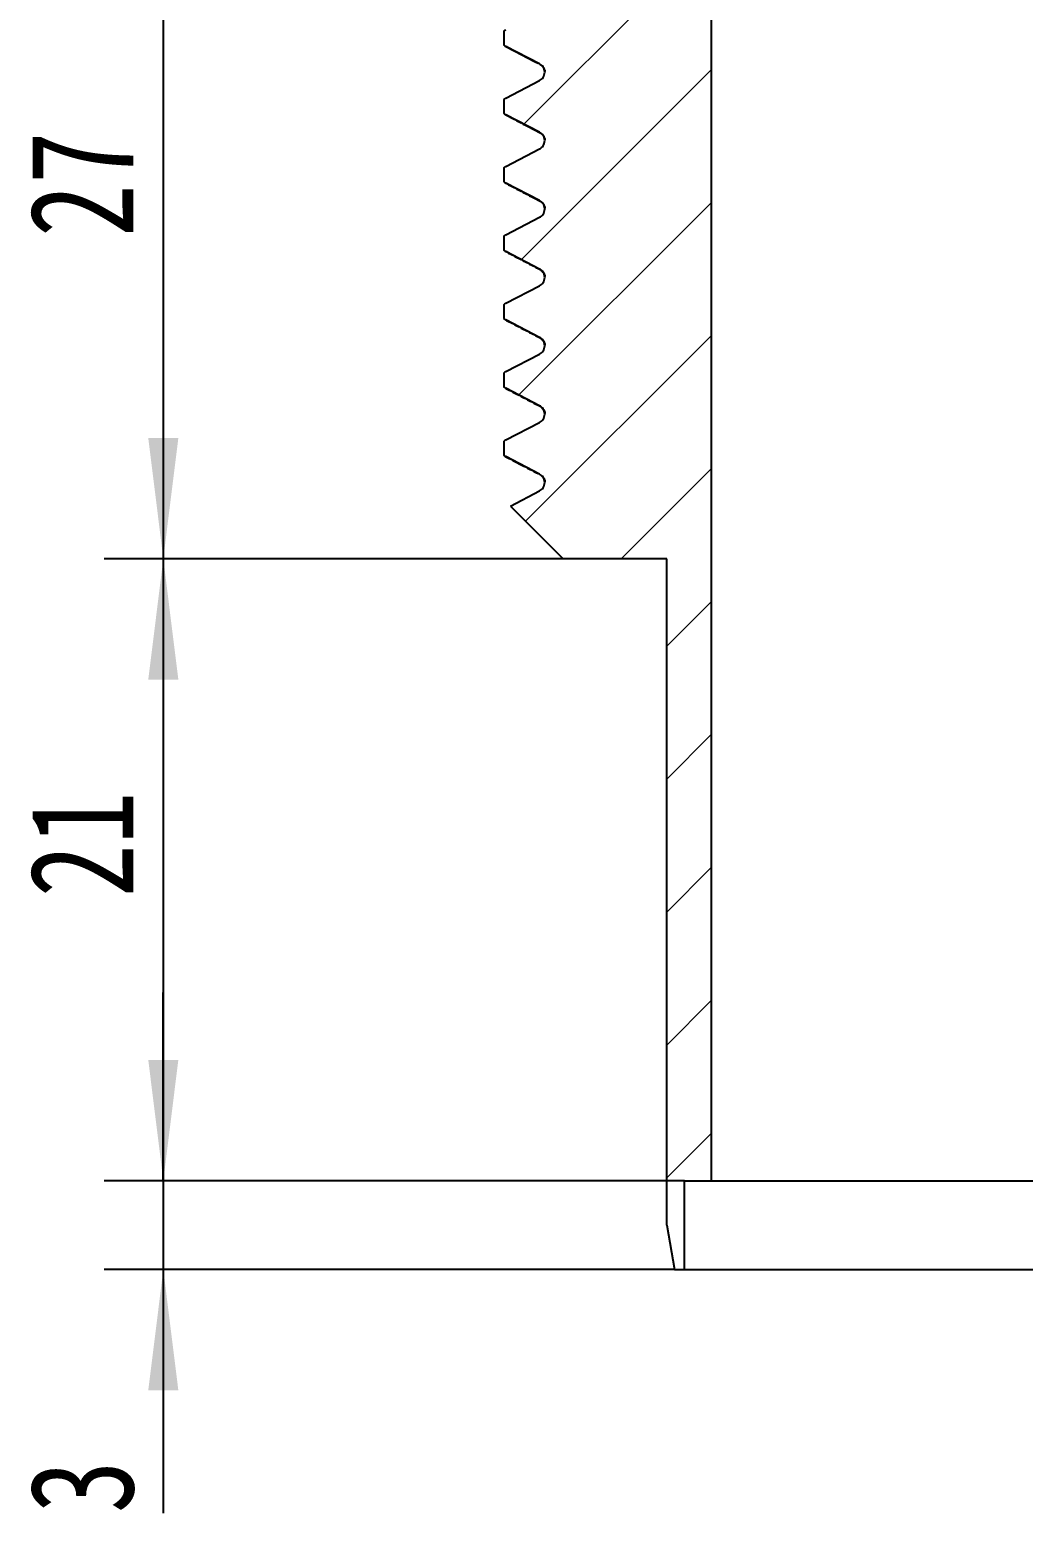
# Model space of a CAD drawing. Header units: millimetres. Extents: x 0 to 297, y 0 to 210.
# Drawn here: x 229.9 to 263.5, y 109.9 to 160 of the extents above; entities that cross this region are included whole.
import ezdxf

# ---------------------------------------------------------------- set-up
doc = ezdxf.new("R2010")
doc.units = ezdxf.units.MM
doc.layers.add('图框', color=7, linetype='Continuous')
doc.styles.add('SLDTEXTSTYLE1', font='HYSWLONGFANGSONG.TTF')
doc.dimstyles.new('SLDDIMSTYLE0', dxfattribs={"dimtxt": 3.5, "dimasz": 4.08, "dimexe": 0, "dimexo": 0.0625, "dimgap": 0.875, "dimtad": 2, "dimrnd": 1e-09, "dimzin": 12, "dimdsep": 46, "dimtxsty": 'SLDTEXTSTYLE1', "dimsah": 1, "dimcen": 0.09, "dimadec": 0, "dimazin": 3, "dimtfac": 1, "dimtofl": 0, "dimtmove": 0, "dimatfit": 3, "dimfxl": 0, "dimfrac": 2, "dimtolj": 1, "dimtzin": 12, "dimarcsym": 0})
doc.dimstyles.new('SLDDIMSTYLE2', dxfattribs={"dimtxt": 3.5, "dimasz": 4.08, "dimexe": 0, "dimexo": 0.0625, "dimgap": 0.875, "dimtad": 2, "dimrnd": 1e-09, "dimzin": 12, "dimdsep": 46, "dimtxsty": 'SLDTEXTSTYLE1', "dimsah": 1, "dimcen": 0.09, "dimadec": 0, "dimazin": 3, "dimtfac": 1, "dimtmove": 0, "dimatfit": 0, "dimfxl": 0, "dimfrac": 2, "dimtolj": 1, "dimtzin": 12, "dimarcsym": 0})

# ---------------------------------------------------------------- blocks, each defined once
blk = doc.blocks.new('_D_24')
at = {"layer": '图框'}
for p, q in [((244.628, 169.107), (232.413, 169.107)), ((234.413, 169.107), (234.413, 142.107)), ((247.913, 142.107), (232.413, 142.107))]:
    blk.add_line(p, q, dxfattribs=at)
for points in [[(234.413, 169.107), (233.905, 165.027), (234.921, 165.027)], [(234.413, 142.107), (234.921, 146.187), (233.905, 146.187)]]:
    blk.add_solid(points, dxfattribs=at)
at = {"layer": '图框', "insert": (229.901, 152.97), "char_height": 3.5, "attachment_point": 1, "rotation": 90, "style": 'SLDTEXTSTYLE1'}
blk.add_mtext('27', dxfattribs=at)
blk = doc.blocks.new('_D_25')
at = {"layer": '图框'}
for p, q in [((247.913, 142.107), (232.413, 142.107)), ((234.413, 142.107), (234.413, 121.107)), ((252.013, 121.107), (232.413, 121.107))]:
    blk.add_line(p, q, dxfattribs=at)
for points in [[(234.413, 142.107), (233.905, 138.027), (234.921, 138.027)], [(234.413, 121.107), (234.921, 125.187), (233.905, 125.187)]]:
    blk.add_solid(points, dxfattribs=at)
at = {"layer": '图框', "insert": (229.901, 130.678), "char_height": 3.5, "attachment_point": 1, "rotation": 90, "style": 'SLDTEXTSTYLE1'}
blk.add_mtext('21', dxfattribs=at)
blk = doc.blocks.new('_D_26')
at = {"layer": '图框'}
for p, q in [((234.413, 121.107), (234.413, 127.457)), ((252.013, 121.107), (232.413, 121.107)), ((234.413, 121.107), (234.413, 118.107)), ((251.677, 118.107), (232.413, 118.107)), ((234.413, 118.107), (234.413, 109.875))]:
    blk.add_line(p, q, dxfattribs=at)
for points in [[(234.413, 121.107), (234.921, 125.187), (233.905, 125.187)], [(234.413, 118.107), (233.905, 114.027), (234.921, 114.027)]]:
    blk.add_solid(points, dxfattribs=at)
at = {"layer": '图框', "insert": (229.901, 109.875), "char_height": 3.5, "attachment_point": 1, "rotation": 90, "style": 'SLDTEXTSTYLE1'}
blk.add_mtext('3', dxfattribs=at)

msp = doc.modelspace()

# ---------------------------------------------------------------- hatches: boundary and pattern name
at = {"layer": '图框', "linetype": 'Continuous', "lineweight": 18}
h = msp.add_hatch(dxfattribs=at)
h.set_pattern_fill('ANSI31', color=256, angle=3e-322, style=0)
edge = h.paths.add_edge_path(flags=0)
edge.add_spline(control_points=[(245.9127624, 164.079382), (245.9341361, 164.059311), (245.9578719, 164.0425669), (245.9833881, 164.029284)], knot_values=[0, 0, 0, 0, 0.255892698, 0.255892698, 0.255892698, 0.255892698], weights=[0.9216274607, 0.9334157052, 0.9513826377, 0.9755282581], degree=3, periodic=0)
edge.add_line((245.9833881, 164.029284), (247.1199086, 163.4376489))
edge.add_spline(control_points=[(247.1199086, 163.4376489), (247.3792403, 163.3026493), (247.3792403, 163.0102835), (247.1199086, 162.875284)], knot_values=[0, 0, 0, 0, 1, 1, 1, 1], weights=[0.9755282581, 0.6254752996, 0.6254752996, 0.9755282581], degree=3, periodic=0)
edge.add_line((247.1199086, 162.875284), (245.9833881, 162.2836489))
edge.add_spline(control_points=[(245.9833881, 162.2836489), (245.9578719, 162.2703659), (245.9341361, 162.2536218), (245.9127624, 162.2335508)], knot_values=[0, 0, 0, 0, 0.255892698, 0.255892698, 0.255892698, 0.255892698], weights=[0.9755282581, 0.9513826377, 0.9334157052, 0.9216274607], degree=3, periodic=0)
edge.add_line((245.9127624, 162.2335508), (245.9127624, 161.770382))
edge.add_spline(control_points=[(245.9127624, 161.770382), (245.9341361, 161.750311), (245.9578719, 161.7335669), (245.9833881, 161.720284)], knot_values=[0, 0, 0, 0, 0.255892698, 0.255892698, 0.255892698, 0.255892698], weights=[0.9216274607, 0.9334157052, 0.9513826377, 0.9755282581], degree=3, periodic=0)
edge.add_line((245.9833881, 161.720284), (247.1199086, 161.1286489))
edge.add_spline(control_points=[(247.1199086, 161.1286489), (247.3792403, 160.9936493), (247.3792403, 160.7012835), (247.1199086, 160.566284)], knot_values=[0, 0, 0, 0, 1, 1, 1, 1], weights=[0.9755282581, 0.6254752996, 0.6254752996, 0.9755282581], degree=3, periodic=0)
edge.add_line((247.1199086, 160.566284), (245.9833881, 159.9746489))
edge.add_spline(control_points=[(245.9833881, 159.9746489), (245.9578719, 159.9613659), (245.9341361, 159.9446218), (245.9127624, 159.9245508)], knot_values=[0, 0, 0, 0, 0.255892698, 0.255892698, 0.255892698, 0.255892698], weights=[0.9755282581, 0.9513826377, 0.9334157052, 0.9216274607], degree=3, periodic=0)
edge.add_line((245.9127624, 159.9245508), (245.9127624, 159.461382))
edge.add_spline(control_points=[(245.9127624, 159.461382), (245.9341361, 159.441311), (245.9578719, 159.4245669), (245.9833881, 159.411284)], knot_values=[0, 0, 0, 0, 0.255892698, 0.255892698, 0.255892698, 0.255892698], weights=[0.9216274607, 0.9334157052, 0.9513826377, 0.9755282581], degree=3, periodic=0)
edge.add_line((245.9833881, 159.411284), (247.1199086, 158.8196489))
edge.add_spline(control_points=[(247.1199086, 158.8196489), (247.3792403, 158.6846493), (247.3792403, 158.3922835), (247.1199086, 158.257284)], knot_values=[0, 0, 0, 0, 1, 1, 1, 1], weights=[0.9755282581, 0.6254752996, 0.6254752996, 0.9755282581], degree=3, periodic=0)
edge.add_line((247.1199086, 158.257284), (245.9833881, 157.6656489))
edge.add_spline(control_points=[(245.9833881, 157.6656489), (245.9578719, 157.6523659), (245.9341361, 157.6356218), (245.9127624, 157.6155508)], knot_values=[0, 0, 0, 0, 0.255892698, 0.255892698, 0.255892698, 0.255892698], weights=[0.9755282581, 0.9513826377, 0.9334157052, 0.9216274607], degree=3, periodic=0)
edge.add_line((245.9127624, 157.6155508), (245.9127624, 157.152382))
edge.add_spline(control_points=[(245.9127624, 157.152382), (245.9341361, 157.132311), (245.9578719, 157.1155669), (245.9833881, 157.102284)], knot_values=[0, 0, 0, 0, 0.255892698, 0.255892698, 0.255892698, 0.255892698], weights=[0.9216274607, 0.9334157052, 0.9513826377, 0.9755282581], degree=3, periodic=0)
edge.add_line((245.9833881, 157.102284), (247.1199086, 156.5106489))
edge.add_spline(control_points=[(247.1199086, 156.5106489), (247.3792403, 156.3756493), (247.3792403, 156.0832835), (247.1199086, 155.948284)], knot_values=[0, 0, 0, 0, 1, 1, 1, 1], weights=[0.9755282581, 0.6254752996, 0.6254752996, 0.9755282581], degree=3, periodic=0)
edge.add_line((247.1199086, 155.948284), (245.9833881, 155.3566489))
edge.add_spline(control_points=[(245.9833881, 155.3566489), (245.9578719, 155.3433659), (245.9341361, 155.3266218), (245.9127624, 155.3065508)], knot_values=[0, 0, 0, 0, 0.255892698, 0.255892698, 0.255892698, 0.255892698], weights=[0.9755282581, 0.9513826377, 0.9334157052, 0.9216274607], degree=3, periodic=0)
edge.add_line((245.9127624, 155.3065508), (245.9127624, 154.843382))
edge.add_spline(control_points=[(245.9127624, 154.843382), (245.9341361, 154.823311), (245.9578719, 154.8065669), (245.9833881, 154.793284)], knot_values=[0, 0, 0, 0, 0.255892698, 0.255892698, 0.255892698, 0.255892698], weights=[0.9216274607, 0.9334157052, 0.9513826377, 0.9755282581], degree=3, periodic=0)
edge.add_line((245.9833881, 154.793284), (247.1199086, 154.2016489))
edge.add_spline(control_points=[(247.1199086, 154.2016489), (247.3792403, 154.0666493), (247.3792403, 153.7742835), (247.1199086, 153.639284)], knot_values=[0, 0, 0, 0, 1, 1, 1, 1], weights=[0.9755282581, 0.6254752996, 0.6254752996, 0.9755282581], degree=3, periodic=0)
edge.add_line((247.1199086, 153.639284), (245.9833881, 153.0476489))
edge.add_spline(control_points=[(245.9833881, 153.0476489), (245.9578719, 153.0343659), (245.9341361, 153.0176218), (245.9127624, 152.9975508)], knot_values=[0, 0, 0, 0, 0.255892698, 0.255892698, 0.255892698, 0.255892698], weights=[0.9755282581, 0.9513826377, 0.9334157052, 0.9216274607], degree=3, periodic=0)
edge.add_line((245.9127624, 152.9975508), (245.9127624, 152.534382))
edge.add_spline(control_points=[(245.9127624, 152.534382), (245.9341361, 152.514311), (245.9578719, 152.4975669), (245.9833881, 152.484284)], knot_values=[0, 0, 0, 0, 0.255892698, 0.255892698, 0.255892698, 0.255892698], weights=[0.9216274607, 0.9334157052, 0.9513826377, 0.9755282581], degree=3, periodic=0)
edge.add_line((245.9833881, 152.484284), (247.1199086, 151.8926489))
edge.add_spline(control_points=[(247.1199086, 151.8926489), (247.3792403, 151.7576493), (247.3792403, 151.4652835), (247.1199086, 151.330284)], knot_values=[0, 0, 0, 0, 1, 1, 1, 1], weights=[0.9755282581, 0.6254752996, 0.6254752996, 0.9755282581], degree=3, periodic=0)
edge.add_line((247.1199086, 151.330284), (245.9833881, 150.7386489))
edge.add_spline(control_points=[(245.9833881, 150.7386489), (245.9578719, 150.7253659), (245.9341361, 150.7086218), (245.9127624, 150.6885508)], knot_values=[0, 0, 0, 0, 0.255892698, 0.255892698, 0.255892698, 0.255892698], weights=[0.9755282581, 0.9513826377, 0.9334157052, 0.9216274607], degree=3, periodic=0)
edge.add_line((245.9127624, 150.6885508), (245.9127624, 150.225382))
edge.add_spline(control_points=[(245.9127624, 150.225382), (245.9341361, 150.205311), (245.9578719, 150.1885669), (245.9833881, 150.175284)], knot_values=[0, 0, 0, 0, 0.255892698, 0.255892698, 0.255892698, 0.255892698], weights=[0.9216274607, 0.9334157052, 0.9513826377, 0.9755282581], degree=3, periodic=0)
edge.add_line((245.9833881, 150.175284), (247.1199086, 149.5836489))
edge.add_spline(control_points=[(247.1199086, 149.5836489), (247.3792403, 149.4486493), (247.3792403, 149.1562835), (247.1199086, 149.021284)], knot_values=[0, 0, 0, 0, 1, 1, 1, 1], weights=[0.9755282581, 0.6254752996, 0.6254752996, 0.9755282581], degree=3, periodic=0)
edge.add_line((247.1199086, 149.021284), (245.9833881, 148.4296489))
edge.add_spline(control_points=[(245.9833881, 148.4296489), (245.9578719, 148.4163659), (245.9341361, 148.3996218), (245.9127624, 148.3795508)], knot_values=[0, 0, 0, 0, 0.255892698, 0.255892698, 0.255892698, 0.255892698], weights=[0.9755282581, 0.9513826377, 0.9334157052, 0.9216274607], degree=3, periodic=0)
edge.add_line((245.9127624, 148.3795508), (245.9127624, 147.916382))
edge.add_spline(control_points=[(245.9127624, 147.916382), (245.9341361, 147.896311), (245.9578719, 147.8795669), (245.9833881, 147.866284)], knot_values=[0, 0, 0, 0, 0.255892698, 0.255892698, 0.255892698, 0.255892698], weights=[0.9216274607, 0.9334157052, 0.9513826377, 0.9755282581], degree=3, periodic=0)
edge.add_line((245.9833881, 147.866284), (247.1199086, 147.2746489))
edge.add_spline(control_points=[(247.1199086, 147.2746489), (247.3792403, 147.1396493), (247.3792403, 146.8472835), (247.1199086, 146.712284)], knot_values=[0, 0, 0, 0, 1, 1, 1, 1], weights=[0.9755282581, 0.6254752996, 0.6254752996, 0.9755282581], degree=3, periodic=0)
edge.add_line((247.1199086, 146.712284), (245.9833881, 146.1206489))
edge.add_spline(control_points=[(245.9833881, 146.1206489), (245.9578719, 146.1073659), (245.9341361, 146.0906218), (245.9127624, 146.0705508)], knot_values=[0, 0, 0, 0, 0.255892698, 0.255892698, 0.255892698, 0.255892698], weights=[0.9755282581, 0.9513826377, 0.9334157052, 0.9216274607], degree=3, periodic=0)
edge.add_line((245.9127624, 146.0705508), (245.9127624, 145.607382))
edge.add_spline(control_points=[(245.9127624, 145.607382), (245.9341361, 145.587311), (245.9578719, 145.5705669), (245.9833881, 145.557284)], knot_values=[0, 0, 0, 0, 0.255892698, 0.255892698, 0.255892698, 0.255892698], weights=[0.9216274607, 0.9334157052, 0.9513826377, 0.9755282581], degree=3, periodic=0)
edge.add_line((245.9833881, 145.557284), (247.1199086, 144.9656489))
edge.add_spline(control_points=[(247.1199086, 144.9656489), (247.3792403, 144.8306493), (247.3792403, 144.5382835), (247.1199086, 144.403284)], knot_values=[0, 0, 0, 0, 1, 1, 1, 1], weights=[0.9755282581, 0.6254752996, 0.6254752996, 0.9755282581], degree=3, periodic=0)
edge.add_line((247.1199086, 144.403284), (246.1309922, 143.8884867))
edge.add_line((246.1309922, 143.8884867), (247.9127624, 142.1067164))
edge.add_line((247.9127624, 142.1067164), (251.4127624, 142.1067164))
edge.add_line((251.4127624, 142.1067164), (251.4127624, 119.6067164))
edge.add_line((251.4127624, 119.6067164), (251.6772529, 118.1067164))
edge.add_line((251.6772529, 118.1067164), (252.0127624, 118.1067164))
edge.add_line((252.0127624, 118.1067164), (252.0127624, 121.1067164))
edge.add_line((252.0127624, 121.1067164), (252.9127624, 121.1067164))
edge.add_line((252.9127624, 121.1067164), (252.9127624, 179.1067164))
edge.add_line((252.9127624, 179.1067164), (254.9127624, 179.1067164))
edge.add_line((254.9127624, 179.1067164), (254.9127624, 181.1067164))
edge.add_line((254.9127624, 181.1067164), (248.4127624, 181.1067164))
edge.add_line((248.4127624, 181.1067164), (248.4127624, 184.1067164))
edge.add_line((248.4127624, 184.1067164), (244.4127624, 184.1067164))
edge.add_line((244.4127624, 184.1067164), (244.4127624, 177.6067164))
edge.add_line((244.4127624, 177.6067164), (245.4127624, 177.6067164))
edge.add_line((245.4127624, 177.6067164), (245.4127624, 174.6067164))
edge.add_line((245.4127624, 174.6067164), (244.4127624, 174.6067164))
edge.add_line((244.4127624, 174.6067164), (244.4127624, 169.25031))
edge.add_line((244.4127624, 169.25031), (244.6281528, 169.1067164))
edge.add_line((244.6281528, 169.1067164), (245.9127624, 169.1067164))
edge.add_line((245.9127624, 169.1067164), (245.9127624, 168.697382))
edge.add_spline(control_points=[(245.9127624, 168.697382), (245.9341361, 168.677311), (245.9578719, 168.6605669), (245.9833881, 168.647284)], knot_values=[0, 0, 0, 0, 0.255892698, 0.255892698, 0.255892698, 0.255892698], weights=[0.9216274607, 0.9334157052, 0.9513826377, 0.9755282581], degree=3, periodic=0)
edge.add_line((245.9833881, 168.647284), (247.1199086, 168.0556489))
edge.add_spline(control_points=[(247.1199086, 168.0556489), (247.3792403, 167.9206493), (247.3792403, 167.6282835), (247.1199086, 167.493284)], knot_values=[0, 0, 0, 0, 1, 1, 1, 1], weights=[0.9755282581, 0.6254752996, 0.6254752996, 0.9755282581], degree=3, periodic=0)
edge.add_line((247.1199086, 167.493284), (245.9833881, 166.9016489))
edge.add_spline(control_points=[(245.9833881, 166.9016489), (245.9578719, 166.8883659), (245.9341361, 166.8716218), (245.9127624, 166.8515508)], knot_values=[0, 0, 0, 0, 0.255892698, 0.255892698, 0.255892698, 0.255892698], weights=[0.9755282581, 0.9513826377, 0.9334157052, 0.9216274607], degree=3, periodic=0)
edge.add_line((245.9127624, 166.8515508), (245.9127624, 166.388382))
edge.add_spline(control_points=[(245.9127624, 166.388382), (245.9341361, 166.368311), (245.9578719, 166.3515669), (245.9833881, 166.338284)], knot_values=[0, 0, 0, 0, 0.255892698, 0.255892698, 0.255892698, 0.255892698], weights=[0.9216274607, 0.9334157052, 0.9513826377, 0.9755282581], degree=3, periodic=0)
edge.add_line((245.9833881, 166.338284), (247.1199086, 165.7466489))
edge.add_spline(control_points=[(247.1199086, 165.7466489), (247.3792403, 165.6116493), (247.3792403, 165.3192835), (247.1199086, 165.184284)], knot_values=[0, 0, 0, 0, 1, 1, 1, 1], weights=[0.9755282581, 0.6254752996, 0.6254752996, 0.9755282581], degree=3, periodic=0)
edge.add_line((247.1199086, 165.184284), (245.9833881, 164.5926489))
edge.add_spline(control_points=[(245.9833881, 164.5926489), (245.9578719, 164.5793659), (245.9341361, 164.5626218), (245.9127624, 164.5425508)], knot_values=[0, 0, 0, 0, 0.255892698, 0.255892698, 0.255892698, 0.255892698], weights=[0.9755282581, 0.9513826377, 0.9334157052, 0.9216274607], degree=3, periodic=0)
edge.add_line((245.9127624, 164.5425508), (245.9127624, 164.079382))

# ---------------------------------------------------------------- linework, layer by layer
at = {"color": 7, "linetype": 'Continuous', "lineweight": 25}
for p, q in [((252.9127624, 179.1067164), (252.9127624, 121.1067164)), ((245.9127624, 159.9245508), (245.9127624, 159.461382)), ((245.9127624, 159.461382), (245.9381283, 159.4512284)), ((245.9175665, 159.4523672), (245.9298464, 159.4423929)), ((247.1199086, 158.8196489), (245.9833881, 159.411284)), ((245.9833881, 157.6656489), (247.1199086, 158.257284)), ((245.9127624, 157.6155508), (245.9127624, 157.152382)), ((245.9127624, 157.152382), (245.9381283, 157.1422284)), ((245.9175665, 157.1433672), (245.9298464, 157.1333929)), ((247.1199086, 156.5106489), (245.9833881, 157.102284)), ((245.9833881, 155.3566489), (247.1199086, 155.948284)), ((245.9127624, 155.3065508), (245.9127624, 154.843382)), ((245.9127624, 154.843382), (245.9381283, 154.8332284)), ((245.9175665, 154.8343672), (245.9298464, 154.8243929)), ((247.1199086, 154.2016489), (245.9833881, 154.793284)), ((245.9833881, 153.0476489), (247.1199086, 153.639284)), ((245.9127624, 152.9975508), (245.9127624, 152.534382)), ((245.9127624, 152.534382), (245.9381283, 152.5242284)), ((245.9175665, 152.5253672), (245.9298464, 152.5153929)), ((247.1199086, 151.8926489), (245.9833881, 152.484284)), ((245.9833881, 150.7386489), (247.1199086, 151.330284)), ((245.9127624, 150.6885508), (245.9127624, 150.225382)), ((245.9127624, 150.225382), (245.9381283, 150.2152284)), ((245.9175665, 150.2163672), (245.9298464, 150.2063929)), ((247.1199086, 149.5836489), (245.9833881, 150.175284)), ((245.9833881, 148.4296489), (247.1199086, 149.021284)), ((245.9127624, 148.3795508), (245.9127624, 147.916382)), ((245.9127624, 147.916382), (245.9381283, 147.9062284)), ((245.9175665, 147.9073672), (245.9298464, 147.8973929)), ((247.1199086, 147.2746489), (245.9833881, 147.866284)), ((245.9833881, 146.1206489), (247.1199086, 146.712284)), ((245.9127624, 146.0705508), (245.9127624, 145.607382)), ((245.9127624, 145.607382), (245.9381283, 145.5972284)), ((245.9175665, 145.5983672), (245.9298464, 145.5883929)), ((247.1199086, 144.9656489), (245.9833881, 145.557284)), ((246.1309922, 143.8884867), (247.1199086, 144.403284)), ((246.1309922, 143.8884867), (247.9127624, 142.1067164)), ((251.4127624, 142.1067164), (247.9127624, 142.1067164)), ((251.4127624, 119.6067164), (251.4127624, 142.1067164)), ((252.0127624, 121.1067164), (252.9127624, 121.1067164)), ((252.0127624, 118.1067164), (252.0127624, 121.1067164)), ((252.9127624, 121.1067164), (271.9127624, 121.1067164)), ((251.4127624, 119.6067164), (251.6772529, 118.1067164)), ((251.6772529, 118.1067164), (252.0127624, 118.1067164)), ((252.0127624, 118.1067164), (272.8127624, 118.1067164))]:
    msp.add_line(p, q, dxfattribs=at)
at = {"color": 8, "linetype": 'Continuous', "lineweight": 25}
for p, q in [((246.022688, 159.3954851), (245.9833881, 159.411284)), ((246.022688, 157.0864851), (245.9833881, 157.102284)), ((246.022688, 154.7774851), (245.9833881, 154.793284)), ((246.022688, 152.4684851), (245.9833881, 152.484284)), ((246.022688, 150.1594851), (245.9833881, 150.175284)), ((246.022688, 147.8504851), (245.9833881, 147.866284)), ((246.022688, 145.5414851), (245.9833881, 145.557284))]:
    msp.add_line(p, q, dxfattribs=at)
at = {"color": 7, "linetype": 'Continuous', "lineweight": 25}
for points in [[(245.9127624, 159.9245508), (245.9344095, 159.9448785), (245.9585034, 159.9616947), (245.9833881, 159.9746489)], [(245.9833881, 159.411284), (245.9585034, 159.4242381), (245.9344095, 159.4410543), (245.9127624, 159.461382)], [(245.9127624, 157.6155508), (245.9344095, 157.6358785), (245.9585034, 157.6526947), (245.9833881, 157.6656489)], [(245.9833881, 157.102284), (245.9585034, 157.1152381), (245.9344095, 157.1320543), (245.9127624, 157.152382)], [(245.9127624, 155.3065508), (245.9344095, 155.3268785), (245.9585034, 155.3436947), (245.9833881, 155.3566489)], [(245.9833881, 154.793284), (245.9585034, 154.8062381), (245.9344095, 154.8230543), (245.9127624, 154.843382)], [(245.9127624, 152.9975508), (245.9344095, 153.0178785), (245.9585034, 153.0346947), (245.9833881, 153.0476489)], [(245.9833881, 152.484284), (245.9585034, 152.4972381), (245.9344095, 152.5140543), (245.9127624, 152.534382)], [(245.9127624, 150.6885508), (245.9344095, 150.7088785), (245.9585034, 150.7256947), (245.9833881, 150.7386489)], [(245.9833881, 150.175284), (245.9585034, 150.1882381), (245.9344095, 150.2050543), (245.9127624, 150.225382)], [(245.9127624, 148.3795508), (245.9344095, 148.3998785), (245.9585034, 148.4166947), (245.9833881, 148.4296489)], [(245.9833881, 147.866284), (245.9585034, 147.8792381), (245.9344095, 147.8960543), (245.9127624, 147.916382)], [(245.9127624, 146.0705508), (245.9344095, 146.0908785), (245.9585034, 146.1076947), (245.9833881, 146.1206489)], [(245.9833881, 145.557284), (245.9585034, 145.5702381), (245.9344095, 145.5870543), (245.9127624, 145.607382)]]:
    msp.add_open_spline(points, degree=3, dxfattribs=at)
for points, knots in [([(245.9298464, 159.4423929), (245.9384734, 159.4349767), (245.9596709, 159.4167545), (245.984367, 159.4030949), (245.9990121, 159.3949945)], [0, 0, 0, 0, 0.4069867462, 1, 1, 1, 1]), ([(245.9993186, 159.3948355), (246.188939, 159.29603), (246.568169, 159.0984245), (246.9473892, 158.9008021), (247.1369938, 158.8019937)], [0, 0, 0, 0, 0.5000143393, 1, 1, 1, 1]), ([(247.1199086, 158.257284), (247.1614773, 158.2789233), (247.2044648, 158.3135052), (247.2697164, 158.4111375), (247.2905343, 158.4743463), (247.2905343, 158.6025865), (247.2697164, 158.6657954), (247.2044648, 158.7634276), (247.1614773, 158.7980096), (247.1199086, 158.8196489)], [0, 0, 0, 0, 0.25, 0.25, 0.5, 0.5, 0.75, 0.75, 1, 1, 1, 1]), ([(247.136674, 158.8021597), (247.168614, 158.77968), (247.2346621, 158.7331945), (247.3027308, 158.6134007), (247.2876609, 158.5525225), (247.2865179, 158.5479051)], [0, 0, 0, 0, 0.46392371297, 0.95934014485, 1, 1, 1, 1]), ([(245.9298464, 157.1333929), (245.9384734, 157.1259767), (245.9596709, 157.1077545), (245.984367, 157.0940949), (245.9990121, 157.0859945)], [0, 0, 0, 0, 0.4069867462, 1, 1, 1, 1]), ([(245.9993186, 157.0858355), (246.188939, 156.98703), (246.568169, 156.7894245), (246.9473892, 156.5918021), (247.1369938, 156.4929937)], [0, 0, 0, 0, 0.5000143393, 1, 1, 1, 1]), ([(247.1199086, 155.948284), (247.1614773, 155.9699233), (247.2044648, 156.0045052), (247.2697164, 156.1021375), (247.2905343, 156.1653463), (247.2905343, 156.2935865), (247.2697164, 156.3567954), (247.2044648, 156.4544276), (247.1614773, 156.4890096), (247.1199086, 156.5106489)], [0, 0, 0, 0, 0.25, 0.25, 0.5, 0.5, 0.75, 0.75, 1, 1, 1, 1]), ([(247.136674, 156.4931597), (247.168614, 156.47068), (247.2346621, 156.4241945), (247.3027308, 156.3044007), (247.2876609, 156.2435225), (247.2865179, 156.2389051)], [0, 0, 0, 0, 0.463923713, 0.9593401449, 1, 1, 1, 1]), ([(245.9298464, 154.8243929), (245.9384734, 154.8169767), (245.9596709, 154.7987545), (245.984367, 154.7850949), (245.9990121, 154.7769945)], [0, 0, 0, 0, 0.4069867462, 1, 1, 1, 1]), ([(245.9993186, 154.7768355), (246.188939, 154.67803), (246.568169, 154.4804245), (246.9473892, 154.2828021), (247.1369938, 154.1839937)], [0, 0, 0, 0, 0.5000143393, 1, 1, 1, 1]), ([(247.1199086, 153.639284), (247.1614773, 153.6609233), (247.2044648, 153.6955052), (247.2697164, 153.7931375), (247.2905343, 153.8563463), (247.2905343, 153.9845865), (247.2697164, 154.0477954), (247.2044648, 154.1454276), (247.1614773, 154.1800096), (247.1199086, 154.2016489)], [0, 0, 0, 0, 0.25, 0.25, 0.5, 0.5, 0.75, 0.75, 1, 1, 1, 1]), ([(247.136674, 154.1841597), (247.168614, 154.16168), (247.2346621, 154.1151945), (247.3027308, 153.9954007), (247.2876609, 153.9345225), (247.2865179, 153.9299051)], [0, 0, 0, 0, 0.463923713, 0.9593401449, 1, 1, 1, 1]), ([(245.9298464, 152.5153929), (245.9384734, 152.5079767), (245.9596709, 152.4897545), (245.984367, 152.4760949), (245.9990121, 152.4679945)], [0, 0, 0, 0, 0.4069867462, 1, 1, 1, 1]), ([(245.9993186, 152.4678355), (246.188939, 152.36903), (246.568169, 152.1714245), (246.9473892, 151.9738021), (247.1369938, 151.8749937)], [0, 0, 0, 0, 0.5000143393, 1, 1, 1, 1]), ([(247.1199086, 151.330284), (247.1614773, 151.3519233), (247.2044648, 151.3865052), (247.2697164, 151.4841375), (247.2905343, 151.5473463), (247.2905343, 151.6755865), (247.2697164, 151.7387954), (247.2044648, 151.8364276), (247.1614773, 151.8710096), (247.1199086, 151.8926489)], [0, 0, 0, 0, 0.25, 0.25, 0.5, 0.5, 0.75, 0.75, 1, 1, 1, 1]), ([(247.136674, 151.8751597), (247.168614, 151.85268), (247.2346621, 151.8061945), (247.3027308, 151.6864007), (247.2876609, 151.6255225), (247.2865179, 151.6209051)], [0, 0, 0, 0, 0.463923713, 0.9593401449, 1, 1, 1, 1]), ([(245.9298464, 150.2063929), (245.9384734, 150.1989767), (245.9596709, 150.1807545), (245.984367, 150.1670949), (245.9990121, 150.1589945)], [0, 0, 0, 0, 0.4069867462, 1, 1, 1, 1]), ([(245.9993186, 150.1588355), (246.188939, 150.06003), (246.568169, 149.8624245), (246.9473892, 149.6648021), (247.1369938, 149.5659937)], [0, 0, 0, 0, 0.5000143393, 1, 1, 1, 1]), ([(247.1199086, 149.021284), (247.1614773, 149.0429233), (247.2044648, 149.0775052), (247.2697164, 149.1751375), (247.2905343, 149.2383463), (247.2905343, 149.3665865), (247.2697164, 149.4297954), (247.2044648, 149.5274276), (247.1614773, 149.5620096), (247.1199086, 149.5836489)], [0, 0, 0, 0, 0.25, 0.25, 0.5, 0.5, 0.75, 0.75, 1, 1, 1, 1]), ([(247.136674, 149.5661597), (247.168614, 149.54368), (247.2346621, 149.4971945), (247.3027308, 149.3774007), (247.2876609, 149.3165225), (247.2865179, 149.3119051)], [0, 0, 0, 0, 0.463923713, 0.9593401449, 1, 1, 1, 1]), ([(245.9298464, 147.8973929), (245.9384734, 147.8899767), (245.9596709, 147.8717545), (245.984367, 147.8580949), (245.9990121, 147.8499945)], [0, 0, 0, 0, 0.4069867462, 1, 1, 1, 1]), ([(245.9993186, 147.8498355), (246.188939, 147.75103), (246.568169, 147.5534245), (246.9473892, 147.3558021), (247.1369938, 147.2569937)], [0, 0, 0, 0, 0.5000143393, 1, 1, 1, 1]), ([(247.1199086, 146.712284), (247.1614773, 146.7339233), (247.2044648, 146.7685052), (247.2697164, 146.8661375), (247.2905343, 146.9293463), (247.2905343, 147.0575865), (247.2697164, 147.1207954), (247.2044648, 147.2184276), (247.1614773, 147.2530096), (247.1199086, 147.2746489)], [0, 0, 0, 0, 0.25, 0.25, 0.5, 0.5, 0.75, 0.75, 1, 1, 1, 1]), ([(247.136674, 147.2571597), (247.168614, 147.23468), (247.2346621, 147.1881945), (247.3027308, 147.0684007), (247.2876609, 147.0075225), (247.2865179, 147.0029051)], [0, 0, 0, 0, 0.463923713, 0.9593401449, 1, 1, 1, 1]), ([(245.9298464, 145.5883929), (245.9384734, 145.5809767), (245.9596709, 145.5627545), (245.984367, 145.5490949), (245.9990121, 145.5409945)], [0, 0, 0, 0, 0.4069867462, 1, 1, 1, 1]), ([(245.9993186, 145.5408355), (246.188939, 145.44203), (246.568169, 145.2444245), (246.9473892, 145.0468021), (247.1369938, 144.9479937)], [0, 0, 0, 0, 0.5000143393, 1, 1, 1, 1]), ([(247.1199086, 144.403284), (247.1614773, 144.4249233), (247.2044648, 144.4595052), (247.2697164, 144.5571375), (247.2905343, 144.6203463), (247.2905343, 144.7485865), (247.2697164, 144.8117954), (247.2044648, 144.9094276), (247.1614773, 144.9440096), (247.1199086, 144.9656489)], [0, 0, 0, 0, 0.25, 0.25, 0.5, 0.5, 0.75, 0.75, 1, 1, 1, 1]), ([(247.136674, 144.9481597), (247.168614, 144.92568), (247.2346621, 144.8791945), (247.3027308, 144.7594007), (247.2876609, 144.6985225), (247.2865179, 144.6939051)], [0, 0, 0, 0, 0.463923713, 0.9593401449, 1, 1, 1, 1])]:
    msp.add_open_spline(points, degree=3, knots=knots, dxfattribs=at)

# ---------------------------------------------------------------- dimensions: what is measured, and where the dimension line sits
at = {"layer": '图框'}
for base, p1, p2, dimstyle, picture, middle in [((234.4127624, 142.1067164), (244.6281528, 169.1067164), (247.9127624, 142.1067164), 'SLDDIMSTYLE0', '_D_24', (234.4127624, 154.5034659)), ((234.4127624, 121.1067164), (247.9127624, 142.1067164), (252.0127624, 121.1067164), 'SLDDIMSTYLE0', '_D_25', (234.4127624, 132.2145033)), ((234.4127624, 118.1067164), (252.0127624, 121.1067164), (251.6772529, 118.1067164), 'SLDDIMSTYLE2', '_D_26', (234.4127624, 110.6428515))]:
    dim = msp.add_linear_dim(base=base, p1=p1, p2=p2, angle=90, dimstyle=dimstyle, dxfattribs=at)
    dim.commit()
    dim.dimension.update_dxf_attribs({"geometry": picture, "text_midpoint": middle, "dimtype": 160})

doc.saveas('drawing.dxf')
